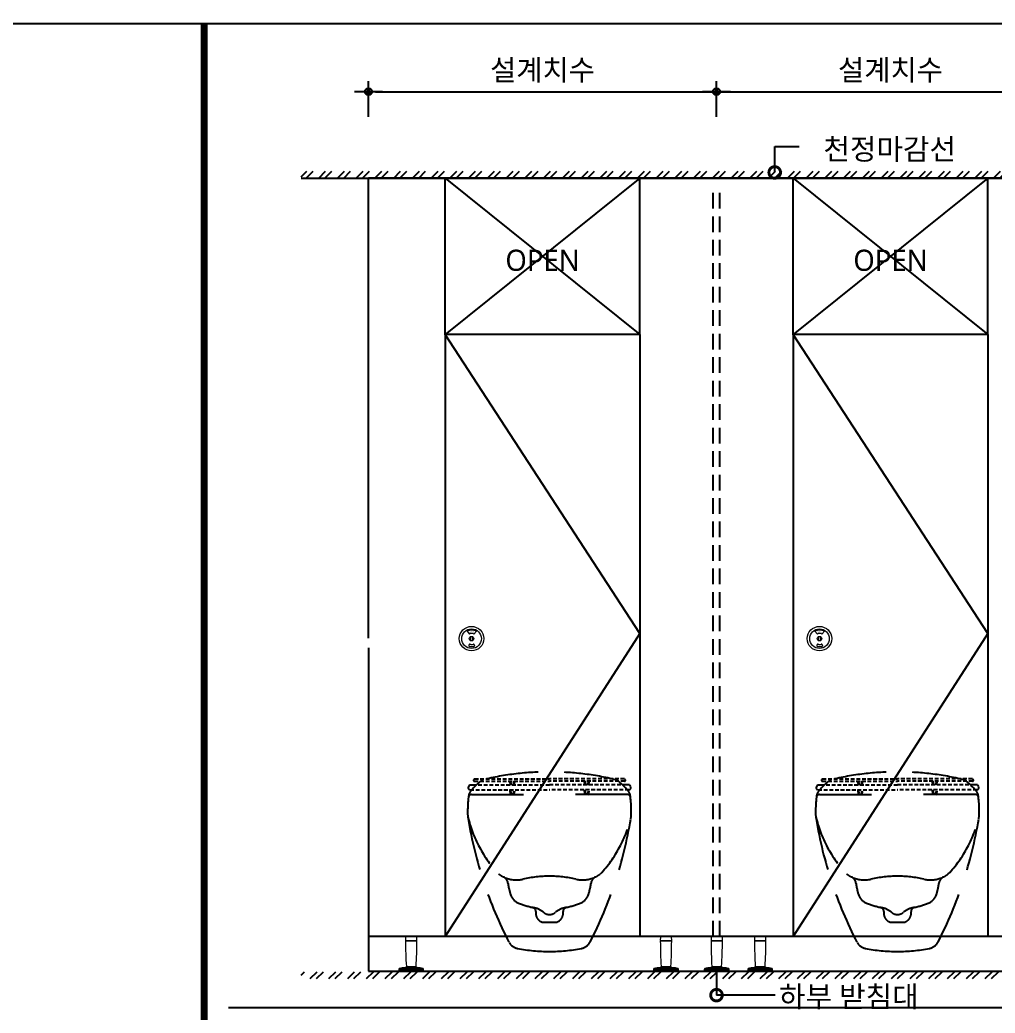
# Model space of a CAD drawing. Extents: x -256 to 8104, y -176 to 5714.
# Drawn here: x 2219 to 3621, y 4116 to 5543 of the extents above; entities that cross this region are included whole.
import ezdxf
from ezdxf.enums import TextEntityAlignment as Align

# ---------------------------------------------------------------- set-up
doc = ezdxf.new("R2010")
doc.units = 0
doc.header["$LTSCALE"] = 30
doc.linetypes.add('HIDDEN', pattern=[0.375, 0.25, -0.125])
doc.layers.get('0').update_dxf_attribs({"linetype": 'CONTINUOUS'})
doc.layers.get('DEFPOINTS').update_dxf_attribs({"linetype": 'CONTINUOUS'})
for name, color, linetype in [('DIM', 7, 'CONTINUOUS'), ('FIN', 5, 'CONTINUOUS'), ('HAT', 8, 'CONTINUOUS'), ('HID', 9, 'HIDDEN'), ('문자', 3, 'CONTINUOUS'), ('부자재', 4, 'CONTINUOUS'), ('잠금쇠(회전형)', 4, 'CONTINUOUS'), ('치수', 1, 'CONTINUOUS'), ('판넬', 2, 'CONTINUOUS'), ('해치', 8, 'CONTINUOUS')]:
    doc.layers.add(name, color=color, linetype=linetype)
doc.styles.add('HDW', font='gulim.ttc')
doc.styles.add('돋움', font='malgun.ttf')
doc.dimstyles.new('10', dxfattribs={"dimscale": 10, "dimtxt": 3, "dimasz": 1, "dimexe": 1.5, "dimexo": 2, "dimgap": 1, "dimtad": 1, "dimdec": 0, "dimlunit": 6, "dimtxsty": '돋움', "dimblk": 'DIMDOT', "dimcen": -1, "dimdle": 1.5, "dimclrt": 3, "dimazin": 3, "dimtfac": 1, "dimtdec": 0, "dimtix": 1, "dimtmove": 2, "dimatfit": 3, "dimldrblk": 'DIMDOT', "dimarcsym": 0})

# ---------------------------------------------------------------- blocks, each defined once
blk = doc.blocks.new('DIMDOT')
at = {"linetype": 'Continuous'}
blk.add_line((-2, 0), (2, 0), dxfattribs=at)
for radius in [0.5, 0.25]:
    blk.add_circle((0, 0), radius, dxfattribs=at)
blk = doc.blocks.new('*D638')
at = {"layer": 'DEFPOINTS', "color": 0}
for p in [(37946.5, 3876.5), (37446.5, 3820.2), (37946.5, 3820.2)]:
    blk.add_point(p, dxfattribs=at)
at = {"layer": 'DIM', "color": 0, "lineweight": -2, "ltscale": 10}
for p, q in [((37446.5, 3840.2), (37446.5, 3891.5)), ((37946.5, 3840.2), (37946.5, 3891.5)), ((37456.5, 3876.5), (37936.5, 3876.5))]:
    blk.add_line(p, q, dxfattribs=at)
at = {"layer": 'DIM', "color": 0, "lineweight": -2, "xscale": 10, "yscale": 10, "zscale": 10, "rotation": 180}
blk.add_blockref('DIMDOT', (37446.5, 3876.5), dxfattribs=at)
at = {"layer": 'DIM', "color": 0, "lineweight": -2, "xscale": 10, "yscale": 10, "zscale": 10}
blk.add_blockref('DIMDOT', (37946.5, 3876.5), dxfattribs=at)
at = {"layer": 'DIM', "color": 3, "insert": (37696.5, 3906.1), "char_height": 30, "attachment_point": 5, "style": '돋움'}
blk.add_mtext('설계치수', dxfattribs=at)
blk = doc.blocks.new('*D639')
at = {"layer": 'DEFPOINTS', "color": 0}
for p in [(38446.5, 3876.5), (37946.5, 3820.2), (38446.5, 3820.2)]:
    blk.add_point(p, dxfattribs=at)
at = {"layer": 'DIM', "color": 0, "lineweight": -2, "ltscale": 10}
for p, q in [((37946.5, 3840.2), (37946.5, 3891.5)), ((38446.5, 3840.2), (38446.5, 3891.5)), ((37956.5, 3876.5), (38436.5, 3876.5))]:
    blk.add_line(p, q, dxfattribs=at)
at = {"layer": 'DIM', "color": 0, "lineweight": -2, "xscale": 10, "yscale": 10, "zscale": 10, "rotation": 180}
blk.add_blockref('DIMDOT', (37946.5, 3876.5), dxfattribs=at)
at = {"layer": 'DIM', "color": 0, "lineweight": -2, "xscale": 10, "yscale": 10, "zscale": 10}
blk.add_blockref('DIMDOT', (38446.5, 3876.5), dxfattribs=at)
at = {"layer": 'DIM', "color": 3, "insert": (38196.5, 3906.1), "char_height": 30, "attachment_point": 5, "style": '돋움'}
blk.add_mtext('설계치수', dxfattribs=at)
blk = doc.blocks.new('A$C460A2A32')
at = {"color": 0}
for p, q in [((2.8, 20), (0.5, 16)), ((2.8, 20), (8.6, 20)), ((8.6, 20), (162.3, 20)), ((12.8, 32), (11.2, 30.4)), ((12.6, 27), (162.3, 27)), ((12.8, 32), (162.3, 32)), ((311.8, 32), (162.3, 32)), ((312, 27), (162.3, 27)), ((316, 20), (162.3, 20)), ((311.8, 32), (313.4, 30.4)), ((321.8, 20), (316, 20)), ((321.8, 20), (324.1, 16)), ((3.9, 10), (162.3, 10)), ((320.7, 10), (162.3, 10))]:
    blk.add_line(p, q, dxfattribs=at)
for centre, radius, start, end in [((12.6, 29), 2, 135, 270), ((108.9, 28.2), 26, 182.6717, 198.4118), ((107.4, 28.2), 23, 183.0205, 200.9186), ((68.6, 28.2), 23, 339.0814, 356.9795), ((67.1, 28.2), 26, 341.5882, 357.3283), ((257.5, 28.2), 26, 182.6717, 198.4118), ((256, 28.2), 23, 183.0205, 200.9186), ((217.2, 28.2), 23, 339.0814, 356.9795), ((215.7, 28.2), 26, 341.5882, 357.3283), ((312, 29), 2, 270, 45), ((3.9, 14), 4, 150.0107, 270), ((108.9, 10), 26, 180, 202.6199), ((107.4, 10), 23, 180, 205.7715), ((68.6, 10), 23, 334.2285, 0), ((67.1, 10), 26, 337.3801, 0), ((257.5, 10), 26, 180, 202.6199), ((256, 10), 23, 180, 205.7715), ((217.2, 10), 23, 334.2285, 0), ((215.7, 10), 26, 337.3801, 0), ((320.7, 14), 4, 270, 29.9893)]:
    blk.add_arc(centre, radius, start, end, dxfattribs=at)
blk = doc.blocks.new('_DOTSMALL')
at = {"color": 0, "linetype": 'ByBlock', "const_width": 0.5}
blk.add_lwpolyline([(-0.0625, 0, 1), (0.0625, 0, 1)], format="xyb", close=True, dxfattribs=at)
blk = doc.blocks.new('A$C63EC304E')
at = {"layer": '치수', "color": 1, "xscale": 2.5, "yscale": 2.5, "zscale": 2.5, "rotation": 234.3098741996962}
blk.add_blockref('_DOTSMALL', (0.31, 0.31), dxfattribs=at)
blk = doc.blocks.new('A$C2BC9653E')
at = {"layer": '치수', "xscale": 0.3333333333333333, "yscale": 0.3333333333333333, "zscale": 0.3333333333333333}
blk.add_blockref('A$C63EC304E', (0, 0), dxfattribs=at)
blk = doc.blocks.new('A$C7FC71301')
at = {"layer": '치수', "rotation": 180}
blk.add_blockref('A$C2BC9653E', (0.208, 0.208), dxfattribs=at)
blk = doc.blocks.new('A$C4A20372B')
at = {"layer": '치수'}
blk.add_blockref('A$C7FC71301', (0, 0), dxfattribs=at)
blk = doc.blocks.new('A$C566469F5')
at = {"layer": '치수'}
blk.add_blockref('A$C4A20372B', (0, 0), dxfattribs=at)
blk = doc.blocks.new('A$C7E317CD4')
at = {"layer": '해치', "xscale": 2, "yscale": 2, "zscale": 2}
blk.add_blockref('A$C566469F5', (0, 0), dxfattribs=at)
blk = doc.blocks.new('A$C601D7F27')
at = {"layer": '치수'}
blk.add_blockref('A$C7E317CD4', (0, 0), dxfattribs=at)
blk = doc.blocks.new('A$C38802C08')
at = {"layer": '치수'}
blk.add_blockref('A$C601D7F27', (0, 0), dxfattribs=at)
blk = doc.blocks.new('EDGE_24', base_point=(34726.3, -1563.7))
at = {"layer": 'HAT'}
h = blk.add_hatch(dxfattribs=at)
h.set_pattern_fill('ANSI32', color=256, scale=2, style=0)
h.set_pattern_definition([(45, (26110.438, -1880.92), (-13.470384, 13.470384), []), (45, (26119.419, -1880.92), (-13.470384, 13.470384), [])])
h.paths.add_polyline_path([(37349.8, 3762.1), (39043.4, 3762.1), (39043.4, 3752.1), (37349.8, 3752.1)])
h = blk.add_hatch(dxfattribs=at)
h.set_pattern_fill('ANSI32', color=256, scale=2, style=0)
h.set_pattern_definition([(45, (26110.438, -1698.94), (-13.470384, 13.470384), []), (45, (26119.419, -1698.94), (-13.470384, 13.470384), [])])
h.paths.add_polyline_path([(37349.8, 2601.8), (39043.4, 2601.8), (39043.4, 2611.8), (37349.8, 2611.8)])
at = {"color": 2}
blk.add_line((37349.8, 3752.1), (39043.4, 3752.1), dxfattribs=at)
for p, q in [((37446.5, 3090.9), (37446.5, 3752.1)), ((37446.5, 3077.2), (37446.5, 2612.3)), ((37446.5, 2612.3), (38946.5, 2612.3))]:
    blk.add_line(p, q)
at = {"color": 8}
blk.add_line((37245.1, 2560.5), (40592.9, 2560.5), dxfattribs=at)
at = {"color": 2}
for points in [[(34725.6, 3974.7), (41977.9, 3974.7), (41977.9, -1563.6), (34725.6, -1563.6)], [(34725.6, 3974.7), (41977.9, 3974.7), (41977.9, -1563.6), (34725.6, -1563.6)], [(34725.6, 3974.7), (42707.5, 3974.7), (42707.5, -1563.6), (34725.6, -1563.6)]]:
    blk.add_lwpolyline(points, close=True, dxfattribs=at)
at = {"color": 8, "const_width": 10}
blk.add_lwpolyline([(37210.4, 1205.6), (37210.4, 3974.7)], dxfattribs=at)
at = {"layer": 'FIN', "linetype": 'Continuous', "lineweight": 15}
for p, q in [((37499.7, 2656.4), (37516, 2656.4)), ((37516, 2655.9), (37499.7, 2655.9)), ((37865.8, 2656.4), (37882.2, 2656.4)), ((37882.2, 2655.9), (37865.8, 2655.9)), ((37938.7, 2656.4), (37955, 2656.4)), ((37955, 2655.9), (37938.7, 2655.9)), ((38001.1, 2656.4), (38017.5, 2656.4)), ((38017.5, 2655.9), (38001.1, 2655.9)), ((37525.7, 2615), (37490, 2615)), ((37525.7, 2613.7), (37490, 2613.7)), ((37490, 2613.7), (37525.7, 2613.7)), ((37490.6, 2616.2), (37525.1, 2616.2)), ((37491.5, 2612.2), (37491.5, 2612.3)), ((37491.5, 2612.2), (37491.5, 2612.3)), ((37492.7, 2612.2), (37492.7, 2612.3)), ((37492.7, 2612.2), (37492.7, 2612.3)), ((37516.4, 2617.7), (37499.3, 2617.7)), ((37499.5, 2617.7), (37516.2, 2617.7)), ((37500.8, 2619.4), (37514.9, 2619.4)), ((37509.9, 2612.2), (37509.9, 2612.3)), ((37510.5, 2612.2), (37510.5, 2612.3)), ((37511.3, 2612.2), (37511.3, 2612.3)), ((37511.3, 2612.2), (37511.3, 2612.3)), ((37511.3, 2612.2), (37511.3, 2612.3)), ((37511.4, 2612.2), (37511.4, 2612.3)), ((37511.6, 2612.2), (37511.6, 2612.3)), ((37511.7, 2612.2), (37511.7, 2612.3)), ((37511.8, 2612.2), (37511.8, 2612.3)), ((37511.8, 2612.2), (37511.8, 2612.3)), ((37511.9, 2612.2), (37511.9, 2612.3)), ((37512, 2612.2), (37512, 2612.3)), ((37512.3, 2612.2), (37512.3, 2612.3)), ((37512.3, 2612.2), (37512.3, 2612.3)), ((37512.4, 2612.2), (37512.4, 2612.3)), ((37512.4, 2612.2), (37512.4, 2612.3)), ((37512.5, 2612.2), (37512.5, 2612.3)), ((37522.7, 2612.2), (37522.7, 2612.3)), ((37522.9, 2612.2), (37522.9, 2612.3)), ((37523.4, 2612.2), (37523.4, 2612.3)), ((37523.8, 2612.2), (37523.8, 2612.3)), ((37524, 2612.2), (37524, 2612.3)), ((37891.8, 2615), (37856.2, 2615)), ((37891.8, 2613.7), (37856.2, 2613.7)), ((37856.2, 2613.7), (37891.8, 2613.7)), ((37856.7, 2616.2), (37891.2, 2616.2)), ((37857.6, 2612.2), (37857.6, 2612.3)), ((37857.6, 2612.2), (37857.6, 2612.3)), ((37858.9, 2612.2), (37858.9, 2612.3)), ((37858.9, 2612.2), (37858.9, 2612.3)), ((37882.5, 2617.7), (37865.4, 2617.7)), ((37865.7, 2617.7), (37882.3, 2617.7)), ((37866.9, 2619.4), (37881, 2619.4)), ((37876, 2612.2), (37876, 2612.3)), ((37876.6, 2612.2), (37876.6, 2612.3)), ((37877.4, 2612.2), (37877.4, 2612.3)), ((37877.4, 2612.2), (37877.4, 2612.3)), ((37877.4, 2612.2), (37877.4, 2612.3)), ((37877.5, 2612.2), (37877.5, 2612.3)), ((37877.8, 2612.2), (37877.8, 2612.3)), ((37877.9, 2612.2), (37877.9, 2612.3)), ((37877.9, 2612.2), (37877.9, 2612.3)), ((37878, 2612.2), (37878, 2612.3)), ((37878, 2612.2), (37878, 2612.3)), ((37878.2, 2612.2), (37878.2, 2612.3)), ((37878.4, 2612.2), (37878.4, 2612.3)), ((37878.4, 2612.2), (37878.4, 2612.3)), ((37878.5, 2612.2), (37878.5, 2612.3)), ((37878.5, 2612.2), (37878.5, 2612.3)), ((37878.6, 2612.2), (37878.6, 2612.3)), ((37888.9, 2612.2), (37888.9, 2612.3)), ((37889.1, 2612.2), (37889.1, 2612.3)), ((37889.5, 2612.2), (37889.5, 2612.3)), ((37889.9, 2612.2), (37889.9, 2612.3)), ((37890.1, 2612.2), (37890.1, 2612.3)), ((37964.7, 2615), (37929, 2615)), ((37964.7, 2613.7), (37929, 2613.7)), ((37929, 2613.7), (37964.7, 2613.7)), ((37929.6, 2616.2), (37964.1, 2616.2)), ((37930.5, 2612.2), (37930.5, 2612.3)), ((37930.5, 2612.2), (37930.5, 2612.3)), ((37931.7, 2612.2), (37931.7, 2612.3)), ((37931.7, 2612.2), (37931.7, 2612.3)), ((37955.4, 2617.7), (37938.3, 2617.7)), ((37938.5, 2617.7), (37955.2, 2617.7)), ((37939.8, 2619.4), (37953.9, 2619.4)), ((37948.9, 2612.2), (37948.9, 2612.3)), ((37949.5, 2612.2), (37949.5, 2612.3)), ((37950.3, 2612.2), (37950.3, 2612.3)), ((37950.3, 2612.2), (37950.3, 2612.3)), ((37950.3, 2612.2), (37950.3, 2612.3)), ((37950.4, 2612.2), (37950.4, 2612.3)), ((37950.6, 2612.2), (37950.6, 2612.3)), ((37950.7, 2612.2), (37950.7, 2612.3)), ((37950.8, 2612.2), (37950.8, 2612.3)), ((37950.8, 2612.2), (37950.8, 2612.3)), ((37950.9, 2612.2), (37950.9, 2612.3)), ((37951, 2612.2), (37951, 2612.3)), ((37951.3, 2612.2), (37951.3, 2612.3)), ((37951.3, 2612.2), (37951.3, 2612.3)), ((37951.3, 2612.2), (37951.3, 2612.3)), ((37951.4, 2612.2), (37951.4, 2612.3)), ((37951.5, 2612.2), (37951.5, 2612.3)), ((37961.7, 2612.2), (37961.7, 2612.3)), ((37961.9, 2612.2), (37961.9, 2612.3)), ((37962.4, 2612.2), (37962.4, 2612.3)), ((37962.8, 2612.2), (37962.8, 2612.3)), ((37963, 2612.2), (37963, 2612.3)), ((38027.1, 2615), (37991.5, 2615)), ((38027.1, 2613.7), (37991.5, 2613.7)), ((37991.5, 2613.7), (38027.1, 2613.7)), ((37992, 2616.2), (38026.6, 2616.2)), ((37992.9, 2612.2), (37992.9, 2612.3)), ((37992.9, 2612.2), (37992.9, 2612.3)), ((37994.2, 2612.2), (37994.2, 2612.3)), ((37994.2, 2612.2), (37994.2, 2612.3)), ((38017.8, 2617.7), (38000.8, 2617.7)), ((38001, 2617.7), (38017.6, 2617.7)), ((38002.3, 2619.4), (38016.3, 2619.4)), ((38011.3, 2612.2), (38011.3, 2612.3)), ((38011.9, 2612.2), (38011.9, 2612.3)), ((38012.7, 2612.2), (38012.7, 2612.3)), ((38012.8, 2612.2), (38012.8, 2612.3)), ((38012.8, 2612.2), (38012.8, 2612.3)), ((38012.8, 2612.2), (38012.8, 2612.3)), ((38013.1, 2612.2), (38013.1, 2612.3)), ((38013.2, 2612.2), (38013.2, 2612.3)), ((38013.3, 2612.2), (38013.3, 2612.3)), ((38013.3, 2612.2), (38013.3, 2612.3)), ((38013.3, 2612.2), (38013.3, 2612.3)), ((38013.5, 2612.2), (38013.5, 2612.3)), ((38013.7, 2612.2), (38013.7, 2612.3)), ((38013.7, 2612.2), (38013.7, 2612.3)), ((38013.8, 2612.2), (38013.8, 2612.3)), ((38013.8, 2612.2), (38013.8, 2612.3)), ((38013.9, 2612.2), (38013.9, 2612.3)), ((38024.2, 2612.2), (38024.2, 2612.3)), ((38024.4, 2612.2), (38024.4, 2612.3)), ((38024.8, 2612.2), (38024.8, 2612.3)), ((38025.3, 2612.2), (38025.3, 2612.3)), ((38025.5, 2612.2), (38025.5, 2612.3)), ((37492.7, 2612.2), (37491.5, 2612.2)), ((37491.5, 2612.2), (37491.5, 2612.2)), ((37492.7, 2612.2), (37492.7, 2612.2)), ((37510.5, 2612.2), (37509.9, 2612.2)), ((37511.6, 2612.2), (37511.4, 2612.2)), ((37511.7, 2612.2), (37511.6, 2612.2)), ((37511.8, 2612.2), (37511.7, 2612.2)), ((37511.8, 2612.2), (37511.8, 2612.2)), ((37511.9, 2612.2), (37511.8, 2612.2)), ((37512.4, 2612.2), (37512.3, 2612.2)), ((37512.4, 2612.2), (37512.4, 2612.2)), ((37512.5, 2612.2), (37512.4, 2612.2)), ((37858.9, 2612.2), (37857.6, 2612.2)), ((37857.6, 2612.2), (37857.6, 2612.2)), ((37858.9, 2612.2), (37858.9, 2612.2)), ((37876.6, 2612.2), (37876, 2612.2)), ((37877.8, 2612.2), (37877.5, 2612.2)), ((37877.9, 2612.2), (37877.8, 2612.2)), ((37877.9, 2612.2), (37877.9, 2612.2)), ((37878, 2612.2), (37877.9, 2612.2)), ((37878, 2612.2), (37878, 2612.2)), ((37878.5, 2612.2), (37878.4, 2612.2)), ((37878.5, 2612.2), (37878.5, 2612.2)), ((37878.6, 2612.2), (37878.5, 2612.2)), ((37931.7, 2612.2), (37930.5, 2612.2)), ((37930.5, 2612.2), (37930.5, 2612.2)), ((37931.7, 2612.2), (37931.7, 2612.2)), ((37949.5, 2612.2), (37948.9, 2612.2)), ((37950.6, 2612.2), (37950.4, 2612.2)), ((37950.7, 2612.2), (37950.6, 2612.2)), ((37950.8, 2612.2), (37950.7, 2612.2)), ((37950.8, 2612.2), (37950.8, 2612.2)), ((37950.9, 2612.2), (37950.8, 2612.2)), ((37951.4, 2612.2), (37951.3, 2612.2)), ((37951.3, 2612.2), (37951.3, 2612.2)), ((37951.5, 2612.2), (37951.4, 2612.2)), ((37994.2, 2612.2), (37992.9, 2612.2)), ((37992.9, 2612.2), (37992.9, 2612.2)), ((37994.2, 2612.2), (37994.2, 2612.2)), ((38011.9, 2612.2), (38011.3, 2612.2)), ((38013.1, 2612.2), (38012.8, 2612.2)), ((38013.2, 2612.2), (38013.1, 2612.2)), ((38013.3, 2612.2), (38013.2, 2612.2)), ((38013.3, 2612.2), (38013.3, 2612.2)), ((38013.3, 2612.2), (38013.3, 2612.2)), ((38013.8, 2612.2), (38013.7, 2612.2)), ((38013.8, 2612.2), (38013.8, 2612.2)), ((38013.9, 2612.2), (38013.8, 2612.2))]:
    blk.add_line(p, q, dxfattribs=at)
at = {"layer": 'FIN', "color": 4, "linetype": 'Continuous', "lineweight": 15}
for p, q in [((37499.8, 2662), (37499.8, 2662)), ((37499.9, 2662.3), (37515.8, 2662.3)), ((37500, 2656.2), (37515.7, 2656.2)), ((37516, 2656.4), (37515.9, 2662)), ((37865.9, 2662), (37865.9, 2662)), ((37866, 2662.3), (37881.9, 2662.3)), ((37866.1, 2656.2), (37881.9, 2656.2)), ((37882.1, 2656.4), (37882, 2662)), ((37938.8, 2662), (37938.8, 2662)), ((37938.9, 2662.3), (37954.8, 2662.3)), ((37939, 2656.2), (37954.7, 2656.2)), ((37955, 2656.4), (37954.9, 2662)), ((38001.3, 2662.3), (38017.3, 2662.3)), ((38001.2, 2662), (38001.2, 2662)), ((38001.4, 2656.2), (38017.2, 2656.2)), ((38017.5, 2656.4), (38017.3, 2662)), ((37490.6, 2616.2), (37490, 2615)), ((37490, 2615), (37490, 2613.7)), ((37490, 2613.7), (37490, 2612.3)), ((37490, 2612.3), (37525.7, 2612.3)), ((37500.8, 2619.4), (37501.4, 2618.8)), ((37514.3, 2618.8), (37501.4, 2618.8)), ((37502.3, 2618.5), (37501.7, 2617.8)), ((37514, 2617.8), (37501.7, 2617.8)), ((37502.3, 2618.8), (37502.3, 2618.5)), ((37502.3, 2618.5), (37513.4, 2618.5)), ((37513.4, 2618.5), (37513.4, 2618.8)), ((37514, 2617.8), (37513.4, 2618.5)), ((37514.3, 2618.8), (37514.9, 2619.4)), ((37525.7, 2615), (37525.1, 2616.2)), ((37525.7, 2613.7), (37525.7, 2615)), ((37525.7, 2612.3), (37525.7, 2613.7)), ((37856.7, 2616.2), (37856.2, 2615)), ((37856.2, 2615), (37856.2, 2613.7)), ((37856.2, 2613.7), (37856.2, 2612.3)), ((37856.2, 2612.3), (37891.8, 2612.3)), ((37866.9, 2619.4), (37867.6, 2618.8)), ((37880.4, 2618.8), (37867.6, 2618.8)), ((37868.4, 2618.5), (37867.8, 2617.8)), ((37880.1, 2617.8), (37867.8, 2617.8)), ((37868.4, 2618.8), (37868.4, 2618.5)), ((37868.4, 2618.5), (37879.5, 2618.5)), ((37879.5, 2618.5), (37879.5, 2618.8)), ((37880.1, 2617.8), (37879.5, 2618.5)), ((37880.4, 2618.8), (37881, 2619.4)), ((37891.8, 2615), (37891.2, 2616.2)), ((37891.8, 2613.7), (37891.8, 2615)), ((37891.8, 2612.3), (37891.8, 2613.7)), ((37929.6, 2616.2), (37929, 2615)), ((37929, 2615), (37929, 2613.7)), ((37929, 2613.7), (37929, 2612.3)), ((37929, 2612.3), (37964.7, 2612.3)), ((37939.8, 2619.4), (37940.4, 2618.8)), ((37953.3, 2618.8), (37940.4, 2618.8)), ((37941.3, 2618.5), (37940.7, 2617.8)), ((37953, 2617.8), (37940.7, 2617.8)), ((37941.3, 2618.8), (37941.3, 2618.5)), ((37941.3, 2618.5), (37952.4, 2618.5)), ((37952.4, 2618.5), (37952.4, 2618.8)), ((37953, 2617.8), (37952.4, 2618.5)), ((37953.3, 2618.8), (37953.9, 2619.4)), ((37964.7, 2615), (37964.1, 2616.2)), ((37964.7, 2613.7), (37964.7, 2615)), ((37964.7, 2612.3), (37964.7, 2613.7)), ((37992, 2616.2), (37991.5, 2615)), ((37991.5, 2615), (37991.5, 2613.7)), ((37991.5, 2613.7), (37991.5, 2612.3)), ((37991.5, 2612.3), (38027.1, 2612.3)), ((38002.3, 2619.4), (38002.9, 2618.8)), ((38015.7, 2618.8), (38002.9, 2618.8)), ((38003.7, 2618.5), (38003.2, 2617.8)), ((38015.4, 2617.8), (38003.2, 2617.8)), ((38003.7, 2618.8), (38003.7, 2618.5)), ((38003.7, 2618.5), (38014.8, 2618.5)), ((38014.8, 2618.5), (38014.8, 2618.8)), ((38015.4, 2617.8), (38014.8, 2618.5)), ((38015.7, 2618.8), (38016.3, 2619.4)), ((38027.1, 2615), (38026.6, 2616.2)), ((38027.1, 2613.7), (38027.1, 2615)), ((38027.1, 2612.3), (38027.1, 2613.7))]:
    blk.add_line(p, q, dxfattribs=at)
for points in [[(37499.9, 2662.3, 0.124037), (37499.8, 2662, -0.001096), (37499.8, 2662), (37499.7, 2656.4)], [(37866, 2662.3, 0.124037), (37865.9, 2662, -0.001096), (37865.9, 2662), (37865.8, 2656.4)], [(37938.9, 2662.3, 0.124037), (37938.8, 2662, -0.001096), (37938.8, 2662), (37938.7, 2656.4)], [(38001.3, 2662.3, 0.124037), (38001.2, 2662, -0.001096), (38001.2, 2662), (38001.1, 2656.4)]]:
    blk.add_lwpolyline(points, format="xyb", dxfattribs=at)
at = {"layer": 'FIN', "color": 4, "linetype": 'Continuous', "lineweight": 15, "flags": 128}
for points in [[(37515.9, 2662, 0.118135), (37515.8, 2662.3, 0.118135)], [(37882, 2662, 0.118135), (37881.9, 2662.3, 0.118135)], [(37954.9, 2662, 0.118135), (37954.8, 2662.3, 0.118135)], [(38017.3, 2662, 0.118135), (38017.3, 2662.3, 0.118135)]]:
    blk.add_lwpolyline(points, format="xyb", dxfattribs=at)
at = {"layer": 'FIN', "color": 4, "linetype": 'Continuous', "lineweight": 15}
for centre, radius, start, end in [((37500, 2656.4), 0.292, 179.2415, 270), ((37500, 2655.9), 0.292, 90, 179.3579), ((38078.4, 2655.6), 578.7, 179.9718, 183.5859), ((36961.9, 2654.8), 554.1, 356.3354, 0.1097), ((37515.7, 2656.4), 0.292, 270, 0.7585), ((37515.7, 2655.9), 0.292, 0.6421, 90), ((37866.1, 2656.4), 0.292, 179.2415, 270), ((37866.1, 2655.9), 0.292, 90, 179.3579), ((38444.5, 2655.6), 578.7, 179.9718, 183.5859), ((37328, 2654.8), 554.1, 356.3354, 0.1097), ((37881.9, 2656.4), 0.292, 270, 0.7585), ((37881.9, 2655.9), 0.292, 0.6421, 90), ((37939, 2656.4), 0.292, 179.2415, 270), ((37939, 2655.9), 0.292, 90, 179.3579), ((38517.4, 2655.6), 578.7, 179.9718, 183.5859), ((37400.9, 2654.8), 554.1, 356.3354, 0.1097), ((37954.7, 2656.4), 0.292, 270, 0.7585), ((37954.7, 2655.9), 0.292, 0.6421, 90), ((38001.4, 2656.4), 0.292, 179.2415, 270), ((38001.4, 2655.9), 0.292, 90, 179.3579), ((38579.8, 2655.6), 578.7, 179.9718, 183.5859), ((37463.4, 2654.8), 554.1, 356.3354, 0.1097), ((38017.2, 2656.4), 0.292, 270, 0.7585), ((38017.2, 2655.9), 0.292, 0.6421, 90), ((37502.3, 2574), 43.8, 93.8991, 105.5006), ((37502.3, 2584.5), 33.3, 91.0115, 94.7479), ((37499.6, 2617.5), 0.175, 94.7479, 116.6788), ((37513.4, 2584.5), 33.3, 85.2521, 88.9885), ((37516.1, 2617.5), 0.175, 63.3212, 85.2521), ((37513.4, 2574), 43.8, 80.5831, 86.1009), ((37513.4, 2574), 43.8, 74.4994, 78.127), ((37868.4, 2574), 43.8, 93.8991, 105.5006), ((37865.7, 2617.5), 0.175, 94.7479, 116.6788), ((37868.4, 2584.5), 33.3, 91.0115, 94.7479), ((37879.5, 2584.5), 33.3, 85.2521, 88.9885), ((37882.3, 2617.5), 0.175, 63.3212, 85.2521), ((37879.5, 2574), 43.8, 80.5831, 86.1009), ((37879.5, 2574), 43.8, 74.4994, 78.127), ((37941.3, 2574), 43.8, 93.8991, 105.5006), ((37941.3, 2584.5), 33.3, 91.0115, 94.7479), ((37938.6, 2617.5), 0.175, 94.7479, 116.6788), ((37952.4, 2584.5), 33.3, 85.2521, 88.9885), ((37955.1, 2617.5), 0.175, 63.3212, 85.2521), ((37952.4, 2574), 43.8, 80.5831, 86.1009), ((37952.4, 2574), 43.8, 74.4994, 78.127), ((38003.7, 2574), 43.8, 93.8991, 105.5006), ((38001, 2617.5), 0.175, 94.7479, 116.6788), ((38003.7, 2584.5), 33.3, 91.0115, 94.7479), ((38014.8, 2584.5), 33.3, 85.2521, 88.9885), ((38017.6, 2617.5), 0.175, 63.3212, 85.2521), ((38014.8, 2574), 43.8, 80.5831, 86.1009), ((38014.8, 2574), 43.8, 74.4994, 78.127)]:
    blk.add_arc(centre, radius, start, end, dxfattribs=at)
for points, knots in [([(37520.6, 2617.2), (37520.6, 2617.2), (37520.7, 2617.2), (37520.8, 2617.2), (37520.9, 2617.2), (37521, 2617.1), (37521, 2617.1), (37521, 2617.1)], [0, 0, 0, 0, 0.2159727, 0.4318558, 0.6498983, 0.8698049, 1, 1, 1, 1]), ([(37520.6, 2617.2), (37520.6, 2617.2), (37520.6, 2617.2), (37520.6, 2617.2), (37520.6, 2617.2), (37520.6, 2617.2)], [0, 0, 0, 0, 0.110152, 0.664814, 1, 1, 1, 1]), ([(37521, 2617.1), (37521.1, 2617.1), (37521.2, 2617.1), (37521.3, 2617), (37521.4, 2617)], [0, 0, 0, 0, 0.405872, 1, 1, 1, 1]), ([(37521.4, 2617.1), (37521.3, 2617.1), (37521.2, 2617.1), (37521.1, 2617.1), (37521, 2617.1)], [0, 0, 0, 0, 0.585266, 1, 1, 1, 1]), ([(37521, 2617.1), (37521, 2617.1), (37521, 2617.1), (37521, 2617.1), (37521, 2617.1)], [0, 0, 0, 0, 0.495973, 1, 1, 1, 1]), ([(37522.8, 2616.8), (37522.5, 2616.8), (37522.1, 2616.9), (37521.6, 2617), (37521.4, 2617.1)], [0, 0, 0, 0, 0.528575, 1, 1, 1, 1]), ([(37521.4, 2617), (37521.4, 2617), (37521.4, 2617), (37521.4, 2617), (37521.4, 2617)], [0, 0, 0, 0, 0.517301, 1, 1, 1, 1]), ([(37521.4, 2617), (37521.6, 2617), (37522.1, 2616.9), (37522.5, 2616.8), (37522.8, 2616.8)], [0, 0, 0, 0, 0.470682, 1, 1, 1, 1]), ([(37522.8, 2616.8), (37522.8, 2616.8), (37522.8, 2616.8), (37522.8, 2616.8), (37522.8, 2616.8)], [0, 0, 0, 0, 0.529757, 1, 1, 1, 1]), ([(37886.7, 2617.2), (37886.8, 2617.2), (37886.8, 2617.2), (37886.9, 2617.2), (37887, 2617.2), (37887.1, 2617.1), (37887.1, 2617.1), (37887.1, 2617.1)], [0, 0, 0, 0, 0.2159727, 0.4318558, 0.6498983, 0.8698049, 1, 1, 1, 1]), ([(37886.7, 2617.2), (37886.7, 2617.2), (37886.7, 2617.2), (37886.7, 2617.2), (37886.7, 2617.2), (37886.7, 2617.2)], [0, 0, 0, 0, 0.110152, 0.664814, 1, 1, 1, 1]), ([(37887.1, 2617.1), (37887.2, 2617.1), (37887.3, 2617.1), (37887.4, 2617), (37887.5, 2617)], [0, 0, 0, 0, 0.405872, 1, 1, 1, 1]), ([(37887.5, 2617.1), (37887.4, 2617.1), (37887.3, 2617.1), (37887.2, 2617.1), (37887.1, 2617.1)], [0, 0, 0, 0, 0.585266, 1, 1, 1, 1]), ([(37887.1, 2617.1), (37887.1, 2617.1), (37887.1, 2617.1), (37887.1, 2617.1), (37887.1, 2617.1)], [0, 0, 0, 0, 0.495973, 1, 1, 1, 1]), ([(37888.9, 2616.8), (37888.6, 2616.8), (37888.2, 2616.9), (37887.7, 2617), (37887.5, 2617.1)], [0, 0, 0, 0, 0.528575, 1, 1, 1, 1]), ([(37887.5, 2617), (37887.5, 2617), (37887.5, 2617), (37887.5, 2617), (37887.5, 2617)], [0, 0, 0, 0, 0.517301, 1, 1, 1, 1]), ([(37887.5, 2617), (37887.7, 2617), (37888.2, 2616.9), (37888.6, 2616.8), (37888.9, 2616.8)], [0, 0, 0, 0, 0.470682, 1, 1, 1, 1]), ([(37888.9, 2616.8), (37888.9, 2616.8), (37888.9, 2616.8), (37888.9, 2616.8), (37888.9, 2616.8)], [0, 0, 0, 0, 0.529757, 1, 1, 1, 1]), ([(37959.6, 2617.2), (37959.6, 2617.2), (37959.7, 2617.2), (37959.8, 2617.2), (37959.9, 2617.2), (37960, 2617.1), (37960, 2617.1), (37960, 2617.1)], [0, 0, 0, 0, 0.2159727, 0.4318558, 0.6498983, 0.8698049, 1, 1, 1, 1]), ([(37959.6, 2617.2), (37959.6, 2617.2), (37959.6, 2617.2), (37959.6, 2617.2), (37959.6, 2617.2), (37959.6, 2617.2)], [0, 0, 0, 0, 0.110152, 0.664814, 1, 1, 1, 1]), ([(37960, 2617.1), (37960.1, 2617.1), (37960.2, 2617.1), (37960.3, 2617), (37960.4, 2617)], [0, 0, 0, 0, 0.405872, 1, 1, 1, 1]), ([(37960.4, 2617.1), (37960.3, 2617.1), (37960.2, 2617.1), (37960.1, 2617.1), (37960, 2617.1)], [0, 0, 0, 0, 0.585266, 1, 1, 1, 1]), ([(37960, 2617.1), (37960, 2617.1), (37960, 2617.1), (37960, 2617.1), (37960, 2617.1)], [0, 0, 0, 0, 0.495973, 1, 1, 1, 1]), ([(37961.8, 2616.8), (37961.5, 2616.8), (37961, 2616.9), (37960.6, 2617), (37960.4, 2617.1)], [0, 0, 0, 0, 0.528575, 1, 1, 1, 1]), ([(37960.4, 2617), (37960.4, 2617), (37960.4, 2617), (37960.4, 2617), (37960.4, 2617)], [0, 0, 0, 0, 0.517301, 1, 1, 1, 1]), ([(37960.4, 2617), (37960.6, 2617), (37961, 2616.9), (37961.5, 2616.8), (37961.8, 2616.8)], [0, 0, 0, 0, 0.470682, 1, 1, 1, 1]), ([(37961.8, 2616.8), (37961.8, 2616.8), (37961.8, 2616.8), (37961.8, 2616.8), (37961.8, 2616.8)], [0, 0, 0, 0, 0.529757, 1, 1, 1, 1]), ([(38022, 2617.2), (38022, 2617.2), (38022, 2617.2), (38022, 2617.2), (38022.1, 2617.2), (38022.1, 2617.2)], [0, 0, 0, 0, 0.110152, 0.664814, 1, 1, 1, 1]), ([(38022.1, 2617.2), (38022.1, 2617.2), (38022.1, 2617.2), (38022.2, 2617.2), (38022.3, 2617.2), (38022.4, 2617.1), (38022.4, 2617.1), (38022.5, 2617.1)], [0, 0, 0, 0, 0.2159727, 0.4318558, 0.6498983, 0.8698049, 1, 1, 1, 1]), ([(38022.5, 2617.1), (38022.5, 2617.1), (38022.6, 2617.1), (38022.7, 2617), (38022.8, 2617)], [0, 0, 0, 0, 0.405872, 1, 1, 1, 1]), ([(38022.8, 2617.1), (38022.7, 2617.1), (38022.6, 2617.1), (38022.5, 2617.1), (38022.5, 2617.1)], [0, 0, 0, 0, 0.585266, 1, 1, 1, 1]), ([(38022.5, 2617.1), (38022.5, 2617.1), (38022.5, 2617.1), (38022.5, 2617.1), (38022.5, 2617.1)], [0, 0, 0, 0, 0.495973, 1, 1, 1, 1]), ([(38024.2, 2616.8), (38024, 2616.8), (38023.5, 2616.9), (38023, 2617), (38022.8, 2617.1)], [0, 0, 0, 0, 0.528575, 1, 1, 1, 1]), ([(38022.8, 2617), (38022.8, 2617), (38022.8, 2617), (38022.8, 2617), (38022.8, 2617)], [0, 0, 0, 0, 0.517301, 1, 1, 1, 1]), ([(38022.8, 2617), (38023, 2617), (38023.5, 2616.9), (38024, 2616.8), (38024.2, 2616.8)], [0, 0, 0, 0, 0.470682, 1, 1, 1, 1]), ([(38024.2, 2616.8), (38024.2, 2616.8), (38024.2, 2616.8), (38024.2, 2616.8), (38024.2, 2616.8)], [0, 0, 0, 0, 0.529757, 1, 1, 1, 1])]:
    blk.add_open_spline(points, degree=3, knots=knots, dxfattribs=at)
for points in [[(37520.6, 2617.2), (37520.6, 2617.2)], [(37521, 2617.1), (37521.4, 2617.1)], [(37521.4, 2617.1), (37521.4, 2617.1)], [(37886.7, 2617.2), (37886.7, 2617.2)], [(37887.1, 2617.1), (37887.5, 2617.1)], [(37887.5, 2617.1), (37887.5, 2617.1)], [(37959.6, 2617.2), (37959.6, 2617.2)], [(37960, 2617.1), (37960.4, 2617.1)], [(37960.4, 2617.1), (37960.4, 2617.1)], [(38022.1, 2617.2), (38022, 2617.2)], [(38022.5, 2617.1), (38022.8, 2617.1)], [(38022.8, 2617.1), (38022.8, 2617.1)]]:
    blk.add_open_spline(points, degree=1, dxfattribs=at)
at = {"layer": 'FIN', "linetype": 'Continuous', "lineweight": 15}
for points, knots in [([(37511.4, 2612.2), (37511.4, 2612.2), (37511.4, 2612.2), (37511.3, 2612.2), (37511.3, 2612.2)], [0, 0, 0, 0, 0.561741, 1, 1, 1, 1]), ([(37511.3, 2612.2), (37511.3, 2612.2), (37511.3, 2612.2), (37511.3, 2612.2), (37511.3, 2612.2)], [0, 0, 0, 0, 0.557964, 1, 1, 1, 1]), ([(37512, 2612.2), (37512, 2612.2), (37512, 2612.2), (37511.9, 2612.2), (37511.9, 2612.2)], [0, 0, 0, 0, 0.560188, 1, 1, 1, 1]), ([(37512.3, 2612.2), (37512.2, 2612.2), (37512.2, 2612.2), (37512.1, 2612.2), (37512, 2612.2)], [0, 0, 0, 0, 0.559958, 1, 1, 1, 1]), ([(37522.9, 2612.2), (37522.9, 2612.2), (37522.8, 2612.2), (37522.7, 2612.2), (37522.7, 2612.2)], [0, 0, 0, 0, 0.558554, 1, 1, 1, 1]), ([(37523.1, 2612.2), (37523, 2612.2), (37522.9, 2612.2), (37522.9, 2612.2), (37522.8, 2612.2)], [0, 0, 0, 0, 0.558511, 1, 1, 1, 1]), ([(37523.4, 2612.2), (37523.3, 2612.2), (37523.1, 2612.2), (37523, 2612.2), (37522.9, 2612.2)], [0, 0, 0, 0, 0.559859, 1, 1, 1, 1]), ([(37523.8, 2612.2), (37523.7, 2612.2), (37523.6, 2612.2), (37523.4, 2612.2), (37523.4, 2612.2)], [0, 0, 0, 0, 0.558977, 1, 1, 1, 1]), ([(37524, 2612.2), (37524, 2612.2), (37524, 2612.2), (37523.9, 2612.2), (37523.8, 2612.2)], [0, 0, 0, 0, 0.559094, 1, 1, 1, 1]), ([(37877.5, 2612.2), (37877.5, 2612.2), (37877.5, 2612.2), (37877.5, 2612.2), (37877.4, 2612.2)], [0, 0, 0, 0, 0.561741, 1, 1, 1, 1]), ([(37877.4, 2612.2), (37877.4, 2612.2), (37877.4, 2612.2), (37877.4, 2612.2), (37877.4, 2612.2)], [0, 0, 0, 0, 0.557964, 1, 1, 1, 1]), ([(37878.2, 2612.2), (37878.1, 2612.2), (37878.1, 2612.2), (37878, 2612.2), (37878, 2612.2)], [0, 0, 0, 0, 0.560188, 1, 1, 1, 1]), ([(37878.4, 2612.2), (37878.4, 2612.2), (37878.3, 2612.2), (37878.2, 2612.2), (37878.2, 2612.2)], [0, 0, 0, 0, 0.559958, 1, 1, 1, 1]), ([(37889.1, 2612.2), (37889, 2612.2), (37888.9, 2612.2), (37888.9, 2612.2), (37888.9, 2612.2)], [0, 0, 0, 0, 0.558554, 1, 1, 1, 1]), ([(37889.2, 2612.2), (37889.2, 2612.2), (37889.1, 2612.2), (37889, 2612.2), (37888.9, 2612.2)], [0, 0, 0, 0, 0.558511, 1, 1, 1, 1]), ([(37889.5, 2612.2), (37889.4, 2612.2), (37889.2, 2612.2), (37889.1, 2612.2), (37889.1, 2612.2)], [0, 0, 0, 0, 0.559859, 1, 1, 1, 1]), ([(37889.9, 2612.2), (37889.9, 2612.2), (37889.7, 2612.2), (37889.6, 2612.2), (37889.5, 2612.2)], [0, 0, 0, 0, 0.558977, 1, 1, 1, 1]), ([(37890.1, 2612.2), (37890.1, 2612.2), (37890.1, 2612.2), (37890, 2612.2), (37889.9, 2612.2)], [0, 0, 0, 0, 0.559094, 1, 1, 1, 1]), ([(37950.4, 2612.2), (37950.4, 2612.2), (37950.3, 2612.2), (37950.3, 2612.2), (37950.3, 2612.2)], [0, 0, 0, 0, 0.561741, 1, 1, 1, 1]), ([(37950.3, 2612.2), (37950.3, 2612.2), (37950.3, 2612.2), (37950.3, 2612.2), (37950.3, 2612.2)], [0, 0, 0, 0, 0.557964, 1, 1, 1, 1]), ([(37951, 2612.2), (37951, 2612.2), (37950.9, 2612.2), (37950.9, 2612.2), (37950.9, 2612.2)], [0, 0, 0, 0, 0.560188, 1, 1, 1, 1]), ([(37951.3, 2612.2), (37951.2, 2612.2), (37951.1, 2612.2), (37951.1, 2612.2), (37951, 2612.2)], [0, 0, 0, 0, 0.559958, 1, 1, 1, 1]), ([(37961.9, 2612.2), (37961.9, 2612.2), (37961.7, 2612.2), (37961.7, 2612.2), (37961.7, 2612.2)], [0, 0, 0, 0, 0.558554, 1, 1, 1, 1]), ([(37962.1, 2612.2), (37962, 2612.2), (37961.9, 2612.2), (37961.9, 2612.2), (37961.8, 2612.2)], [0, 0, 0, 0, 0.558511, 1, 1, 1, 1]), ([(37962.4, 2612.2), (37962.3, 2612.2), (37962.1, 2612.2), (37962, 2612.2), (37961.9, 2612.2)], [0, 0, 0, 0, 0.559859, 1, 1, 1, 1]), ([(37962.8, 2612.2), (37962.7, 2612.2), (37962.6, 2612.2), (37962.4, 2612.2), (37962.4, 2612.2)], [0, 0, 0, 0, 0.558977, 1, 1, 1, 1]), ([(37963, 2612.2), (37963, 2612.2), (37963, 2612.2), (37962.9, 2612.2), (37962.8, 2612.2)], [0, 0, 0, 0, 0.559094, 1, 1, 1, 1]), ([(38012.8, 2612.2), (38012.8, 2612.2), (38012.8, 2612.2), (38012.8, 2612.2), (38012.8, 2612.2)], [0, 0, 0, 0, 0.561741, 1, 1, 1, 1]), ([(38012.8, 2612.2), (38012.8, 2612.2), (38012.8, 2612.2), (38012.8, 2612.2), (38012.8, 2612.2)], [0, 0, 0, 0, 0.557964, 1, 1, 1, 1]), ([(38013.5, 2612.2), (38013.5, 2612.2), (38013.4, 2612.2), (38013.3, 2612.2), (38013.3, 2612.2)], [0, 0, 0, 0, 0.560188, 1, 1, 1, 1]), ([(38013.7, 2612.2), (38013.7, 2612.2), (38013.6, 2612.2), (38013.5, 2612.2), (38013.5, 2612.2)], [0, 0, 0, 0, 0.559958, 1, 1, 1, 1]), ([(38024.4, 2612.2), (38024.3, 2612.2), (38024.2, 2612.2), (38024.2, 2612.2), (38024.2, 2612.2)], [0, 0, 0, 0, 0.558554, 1, 1, 1, 1]), ([(38024.5, 2612.2), (38024.5, 2612.2), (38024.4, 2612.2), (38024.3, 2612.2), (38024.3, 2612.2)], [0, 0, 0, 0, 0.558511, 1, 1, 1, 1]), ([(38024.8, 2612.2), (38024.7, 2612.2), (38024.6, 2612.2), (38024.4, 2612.2), (38024.4, 2612.2)], [0, 0, 0, 0, 0.559859, 1, 1, 1, 1]), ([(38025.3, 2612.2), (38025.2, 2612.2), (38025.1, 2612.2), (38024.9, 2612.2), (38024.8, 2612.2)], [0, 0, 0, 0, 0.558977, 1, 1, 1, 1]), ([(38025.5, 2612.2), (38025.5, 2612.2), (38025.4, 2612.2), (38025.3, 2612.2), (38025.3, 2612.2)], [0, 0, 0, 0, 0.559094, 1, 1, 1, 1])]:
    blk.add_open_spline(points, degree=3, knots=knots, dxfattribs=at)
for points in [[(37511.4, 2612.2), (37511.4, 2612.2)], [(37877.5, 2612.2), (37877.5, 2612.2)], [(37950.4, 2612.2), (37950.3, 2612.2)], [(38012.8, 2612.2), (38012.8, 2612.2)]]:
    blk.add_open_spline(points, degree=1, dxfattribs=at)
at = {"layer": 'HID', "ltscale": 3}
for p, q in [((37941.5, 2662.3), (37941.5, 3741.1)), ((37951.5, 2662.3), (37951.5, 3741.1))]:
    blk.add_line(p, q, dxfattribs=at)
at = {"layer": 'HID', "ltscale": 10}
for p, q in [((37594.3, 2866.3), (37706.5, 2866.3)), ((37818.8, 2866.3), (37706.5, 2866.3)), ((38094.3, 2866.3), (38206.5, 2866.3)), ((38318.8, 2866.3), (38206.5, 2866.3))]:
    blk.add_line(p, q, dxfattribs=at)
for centre, radius, start, end in [((37706.5, 2495.9), 403.1, 76.2923, 103.7077), ((38206.5, 2495.9), 403.1, 76.2923, 103.7077), ((37664.2, 2815.6), 90, 128.0065, 143.1013), ((37612.4, 2881.8), 6, 103.9579, 128.0065), ((37800.6, 2881.8), 6, 51.9935, 76.0421), ((37748.9, 2815.6), 90, 36.8987, 51.9935), ((38164.2, 2815.6), 90, 128.0065, 143.1013), ((38112.4, 2881.8), 6, 103.9579, 128.0065), ((38300.6, 2881.8), 6, 51.9935, 76.0421), ((38248.9, 2815.6), 90, 36.8987, 51.9935), ((37599.4, 2864.2), 9, 143.1013, 172.4918), ((37813.7, 2864.2), 9, 7.5082, 36.8987), ((38099.4, 2864.2), 9, 143.1013, 172.4918), ((38313.7, 2864.2), 9, 7.5082, 36.8987), ((37768.9, 2841.9), 180, 172.4918, 181.055), ((37594.3, 2862.1), 4.2, 90, 173.3826), ((37818.8, 2862.1), 4.2, 6.6174, 90), ((37644.1, 2841.9), 180, 358.945, 7.5082), ((38268.9, 2841.9), 180, 172.4918, 181.055), ((38094.3, 2862.1), 4.2, 90, 173.3826), ((38318.8, 2862.1), 4.2, 6.6174, 90), ((38144.1, 2841.9), 180, 358.945, 7.5082), ((37630.9, 2839.3), 42, 181.055, 190.5892), ((37761.8, 2874.3), 177, 192.809, 223.5419), ((38183.9, 2929.5), 602.3, 189.3568, 207.2383), ((37229.1, 2929.5), 602.3, 332.7617, 350.6432), ((37651.3, 2874.3), 177, 316.4581, 347.191), ((37782.1, 2839.3), 42, 349.4108, 358.945), ((38130.9, 2839.3), 42, 181.055, 190.5892), ((38261.8, 2874.3), 177, 192.809, 223.5419), ((38683.9, 2929.5), 602.3, 189.3568, 207.2383), ((37729.1, 2929.5), 602.3, 332.7617, 350.6432), ((38151.3, 2874.3), 177, 316.4581, 347.191), ((38282.1, 2839.3), 42, 349.4108, 358.945), ((37659.1, 2785.6), 42, 232.3598, 243.5689), ((37635.1, 2737.3), 12, 6.9609, 63.5689), ((37659.1, 2785.6), 42, 248.0565, 282.8609), ((37706.5, 2578), 171, 90, 102.8609), ((37706.5, 2578), 171, 77.1391, 90), ((37753.9, 2785.6), 42, 257.1391, 291.9435), ((37778, 2737.3), 12, 116.4311, 173.0391), ((37753.9, 2785.6), 42, 296.4311, 307.6402), ((38159.1, 2785.6), 42, 232.3598, 243.5689), ((38135.1, 2737.3), 12, 6.9609, 63.5689), ((38159.1, 2785.6), 42, 248.0565, 282.8609), ((38206.5, 2578), 171, 90, 102.8609), ((38206.5, 2578), 171, 77.1391, 90), ((38253.9, 2785.6), 42, 257.1391, 291.9435), ((38278, 2737.3), 12, 116.4311, 173.0391), ((38253.9, 2785.6), 42, 296.4311, 307.6402), ((37737.4, 2749.7), 91.1, 186.9609, 196.5836), ((37675.7, 2749.7), 91.1, 343.4164, 353.0391), ((38237.4, 2749.7), 91.1, 186.9609, 196.5836), ((38175.7, 2749.7), 91.1, 343.4164, 353.0391), ((37670.2, 2729.7), 21, 196.5836, 247.6201), ((37742.8, 2729.7), 21, 292.3799, 343.4164), ((38170.2, 2729.7), 21, 196.5836, 247.6201), ((38242.8, 2729.7), 21, 292.3799, 343.4164), ((37706.5, 2817.9), 116.3, 247.6201, 258.9228), ((37681, 2698.3), 6, 0, 77.9673), ((37678.4, 2674.3), 30, 49.4621, 78.9228), ((37700.4, 2695.9), 13.6, 169.8446, 248.5821), ((37734.6, 2674.3), 30, 101.0772, 130.5379), ((37712.6, 2695.9), 13.6, 291.4179, 10.1554), ((37732, 2698.3), 6, 102.0327, 180), ((37706.5, 2817.9), 116.3, 281.0772, 292.3799), ((38206.5, 2817.9), 116.3, 247.6201, 258.9228), ((38181, 2698.3), 6, 0, 77.9673), ((38178.4, 2674.3), 30, 49.4621, 78.9228), ((38200.4, 2695.9), 13.6, 169.8446, 248.5821), ((38234.6, 2674.3), 30, 101.0772, 130.5379), ((38212.6, 2695.9), 13.6, 291.4179, 10.1554), ((38232, 2698.3), 6, 102.0327, 180), ((38206.5, 2817.9), 116.3, 281.0772, 292.3799), ((37706.5, 2707.2), 13.3, 229.4621, 270), ((37706.5, 2707.2), 13.3, 270, 310.5379), ((38206.5, 2707.2), 13.3, 229.4621, 270), ((38206.5, 2707.2), 13.3, 270, 310.5379), ((37706.5, 2853.8), 171, 266.2838, 270), ((37706.5, 2853.8), 171, 270, 273.7162), ((38206.5, 2853.8), 171, 266.2838, 270), ((38206.5, 2853.8), 171, 270, 273.7162), ((37663.9, 2663), 18, 210.6249, 258.7833), ((37706.5, 2877.8), 237, 258.7833, 270), ((37706.5, 2877.8), 237, 270, 281.2167), ((37749.1, 2663), 18, 281.2167, 329.3751), ((38163.9, 2663), 18, 210.6249, 258.7833), ((38206.5, 2877.8), 237, 258.7833, 270), ((38206.5, 2877.8), 237, 270, 281.2167), ((38249.1, 2663), 18, 281.2167, 329.3751)]:
    blk.add_arc(centre, radius, start, end, dxfattribs=at)
at = {"layer": '부자재', "color": 3}
blk.add_line((38946.5, 3752.1), (37446.5, 3752.1), dxfattribs=at)
blk.add_line((38946.5, 3752.1), (37446.5, 3752.1), dxfattribs=at)
at = {"layer": '잠금쇠(회전형)', "linetype": 'Continuous', "lineweight": 15}
for p, q in [((37588, 3101), (37591.6, 3097)), ((37601.6, 3101), (37598, 3097)), ((38088, 3101), (38091.6, 3097)), ((38101.6, 3101), (38098, 3097)), ((37593.1, 3093.3), (37593.1, 3087.5)), ((37595.8, 3093.2), (37595.8, 3087.5)), ((38093.1, 3093.3), (38093.1, 3087.5)), ((38095.8, 3093.2), (38095.8, 3087.5)), ((37591.2, 3081.8), (37590.8, 3080.7)), ((37598.4, 3081.8), (37598.8, 3080.7)), ((38091.2, 3081.8), (38090.8, 3080.7)), ((38098.4, 3081.8), (38098.8, 3080.7))]:
    blk.add_line(p, q, dxfattribs=at)
for centre, radius in [((37594.5, 3090.4), 17.6), ((37594.5, 3090.4), 14.1), ((38094.5, 3090.4), 17.6), ((38094.5, 3090.4), 14.1), ((37594.5, 3090.4), 3.21), ((38094.5, 3090.4), 3.21)]:
    blk.add_circle(centre, radius, dxfattribs=at)
for centre, radius, start, end in [((37594.8, 3088.7), 14.1, 61.0478, 118.9522), ((37594.8, 3091), 6.81, 61.8696, 118.1304), ((38094.8, 3088.7), 14.1, 61.0478, 118.9522), ((38094.8, 3091), 6.81, 61.8696, 118.1304), ((37591.7, 3080.3), 0.98, 160.8571, 255.4685), ((37592.1, 3081.5), 0.98, 72.2332, 160.8571), ((37594.8, 3092.1), 13.2, 255.4685, 284.5315), ((37594.8, 3089.8), 7.75, 252.2332, 287.7668), ((37597.4, 3081.5), 0.98, 19.1429, 107.7668), ((37597.8, 3080.3), 0.98, 284.5315, 19.1429), ((38091.7, 3080.3), 0.98, 160.8571, 255.4685), ((38092.1, 3081.5), 0.98, 72.2332, 160.8571), ((38094.8, 3092.1), 13.2, 255.4685, 284.5315), ((38094.8, 3089.8), 7.75, 252.2332, 287.7668), ((38097.4, 3081.5), 0.98, 19.1429, 107.7668), ((38097.8, 3080.3), 0.98, 284.5315, 19.1429)]:
    blk.add_arc(centre, radius, start, end, dxfattribs=at)
at = {"layer": '치수'}
for p, q in [((38030.2, 3760.7), (38030.2, 3797.8)), ((38030.2, 3797.8), (38065.3, 3797.8)), ((37556.5, 3752.1), (37836.5, 3527.3)), ((37836.5, 3752.1), (37556.5, 3527.3)), ((38056.5, 3752.1), (38336.5, 3527.3)), ((38336.5, 3752.1), (38056.5, 3527.3)), ((37836.5, 3097.6), (37556.5, 3527.3)), ((38336.5, 3097.6), (38056.5, 3527.3)), ((37836.5, 3097.6), (37556.5, 2662.3)), ((38336.5, 3097.6), (38056.5, 2662.3)), ((37946.5, 2612.3), (37946.5, 2578)), ((38030.6, 2578), (37946.5, 2578))]:
    blk.add_line(p, q, dxfattribs=at)
at = {"layer": '판넬', "color": 3}
for p, q in [((37556.5, 3562.3), (37556.5, 3752.1)), ((37556.5, 3527.3), (37556.5, 3741.1)), ((37836.5, 3527.3), (37836.5, 3752.1)), ((38056.5, 3527.3), (38056.5, 3752.1)), ((38336.5, 3527.3), (38336.5, 3752.1)), ((37556.5, 2662.3), (37446.5, 2662.3)), ((38056.5, 2662.3), (37836.5, 2662.3)), ((38056.5, 2662.3), (37956.5, 2662.3)), ((38556.5, 2662.3), (38336.5, 2662.3))]:
    blk.add_line(p, q, dxfattribs=at)
at = {"layer": '판넬'}
for p, q in [((37836.5, 3527.3), (37556.5, 3527.3)), ((37556.5, 3527.3), (37556.5, 2662.3)), ((37836.5, 3527.3), (37836.5, 2705.4)), ((38336.5, 3527.3), (38056.5, 3527.3)), ((38056.5, 3527.3), (38056.5, 2662.3)), ((38336.5, 3527.3), (38336.5, 3514.9)), ((38336.5, 3514.9), (38336.5, 2705.4)), ((37836.5, 2705.4), (37836.5, 2662.3)), ((38336.5, 2705.4), (38336.5, 2662.3)), ((37836.5, 2662.3), (37556.5, 2662.3)), ((38336.5, 2662.3), (38056.5, 2662.3))]:
    blk.add_line(p, q, dxfattribs=at)
at = {"layer": 'HID', "ltscale": 10, "xscale": 0.7200000000011642, "yscale": 0.7200000000011642, "zscale": 0.7200000000011642}
for p in [(37589.7, 2866.1), (38089.7, 2866.1)]:
    blk.add_blockref('A$C460A2A32', p, dxfattribs=at)
at = {"layer": '해치', "xscale": -20, "yscale": 20, "zscale": 20, "rotation": 180}
blk.add_blockref('A$C38802C08', (38026, 3764.6), dxfattribs=at)
at = {"layer": '해치', "xscale": -20, "yscale": 20, "zscale": 20}
blk.add_blockref('A$C38802C08', (37950.7, 2573.9), dxfattribs=at)
at = {"layer": '문자', "style": '돋움'}
for s, p in [('천정마감선', (38195.4, 3794.3)), ('OPEN', (37696.5, 3634.2)), ('OPEN', (38196.5, 3634.2)), ('하부 받침대', (38136.7, 2576.3))]:
    blk.add_text(s, height=30.34, dxfattribs=at).set_placement(p, align=Align.MIDDLE)
at = {"layer": '잠금쇠(회전형)', "linetype": 'Continuous', "lineweight": 15, "style": 'HDW', "width": 0.659278}
for p, p2 in [((37591.6, 3098.9), (37597.8, 3098.9)), ((38091.6, 3098.9), (38097.8, 3098.9))]:
    blk.add_text('사용중', height=2.3, dxfattribs=at).set_placement(p, p2, align=Align.FIT)
at = {"layer": 'DIM', "ltscale": 10}
for base, p1, p2, picture, middle in [((37946.5, 3876.5), (37446.5, 3820.2), (37946.5, 3820.2), '*D638', (37696.5, 3906.1)), ((38446.5, 3876.5), (37946.5, 3820.2), (38446.5, 3820.2), '*D639', (38196.5, 3906.1))]:
    dim = blk.add_linear_dim(base=base, p1=p1, p2=p2, text='설계치수', dimstyle='10', override={"dimtxsty": '돋움'}, dxfattribs=at)
    dim.commit()
    dim.dimension.update_dxf_attribs({"geometry": picture, "text_midpoint": middle})

msp = doc.modelspace()

# ---------------------------------------------------------------- block references
msp.add_blockref('EDGE_24', (0, 0))

doc.saveas('drawing.dxf')
